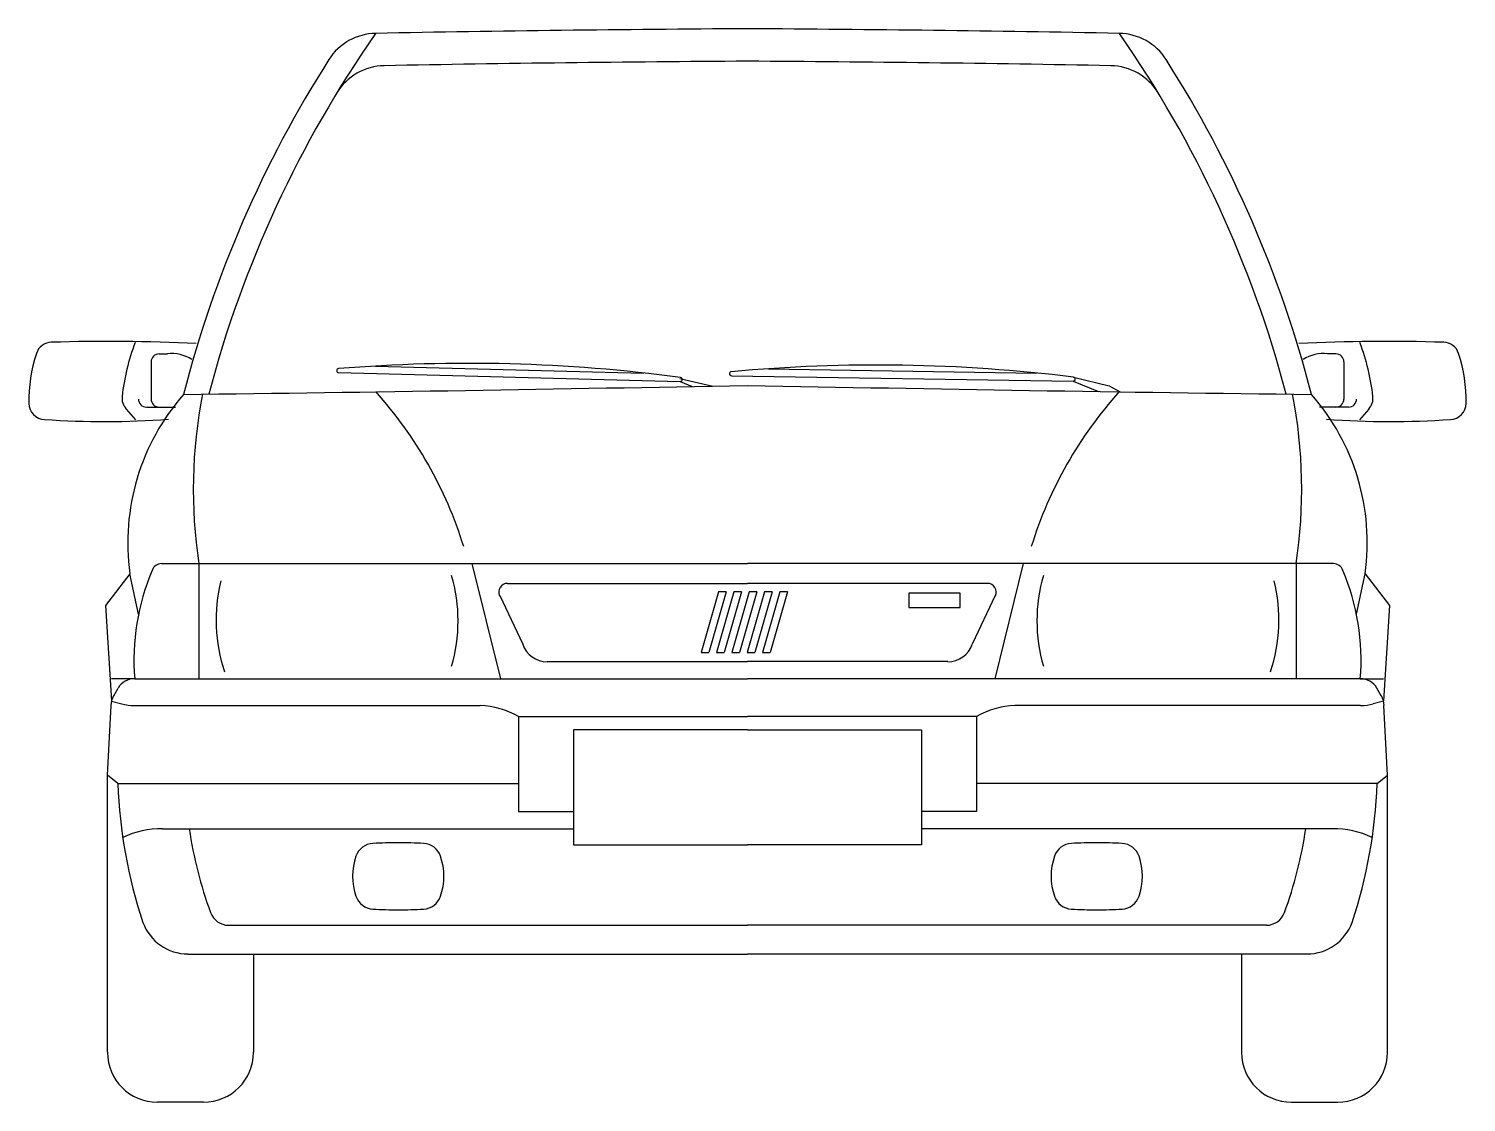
# Model space of a CAD drawing. Extents: x -0.24 to 1.72, y 0 to 1.46.
import ezdxf

# ---------------------------------------------------------------- set-up
doc = ezdxf.new("R2010")
doc.units = 0
doc.header["$MEASUREMENT"] = 0
doc.layers.get('0').update_dxf_attribs({"linetype": 'CONTINUOUS'})

msp = doc.modelspace()

# ---------------------------------------------------------------- linework, layer by layer
for p, q in [((-0.0603, 1.0164), (-0.0491, 1.0164)), ((1.5383, 1.0164), (1.5271, 1.0164)), ((-0.0713, 1.0054), (-0.0713, 0.9551)), ((1.5493, 1.0054), (1.5493, 0.9551)), ((-0.0603, 0.9441), (-0.0382, 0.9441)), ((1.5383, 0.9441), (1.5162, 0.9441)), ((-0.0572, 0.7315), (0.739, 0.7315)), ((-0.0063, 0.7315), (-0.0063, 0.5752)), ((0.3647, 0.7315), (0.4032, 0.5752)), ((1.5352, 0.7315), (0.739, 0.7315)), ((1.1133, 0.7315), (1.0748, 0.5752)), ((1.4843, 0.7315), (1.4843, 0.5752)), ((-0.1001, 0.7178), (-0.133, 0.6747)), ((0.4128, 0.7047), (0.739, 0.7047)), ((1.0652, 0.7047), (0.739, 0.7047)), ((1.5781, 0.7178), (1.611, 0.6747)), ((0.4023, 0.688), (0.4337, 0.6221)), ((1.0757, 0.688), (1.0443, 0.6221)), ((-0.133, 0.6747), (-0.1249, 0.5452)), ((1.611, 0.6747), (1.6029, 0.5452)), ((0.4668, 0.5984), (0.739, 0.5984)), ((1.0112, 0.5984), (0.739, 0.5984)), ((-0.0935, 0.5752), (0.739, 0.5752)), ((1.5715, 0.5752), (0.739, 0.5752)), ((-0.1221, 0.552), (-0.1159, 0.5625)), ((1.6001, 0.552), (1.5939, 0.5625)), ((-0.1307, 0.4443), (-0.1257, 0.5387)), ((1.6087, 0.4443), (1.6037, 0.5387)), ((-0.1165, 0.4327), (-0.1307, 0.4443)), ((-0.1305, 0.0678), (-0.1305, 0.4442)), ((-0.1165, 0.4327), (0.4279, 0.4327)), ((0.4279, 0.4327), (0.4279, 0.3949)), ((1.5945, 0.4327), (1.0501, 0.4327)), ((1.0501, 0.4327), (1.0501, 0.3949)), ((1.5945, 0.4327), (1.6087, 0.4443)), ((1.6085, 0.0678), (1.6085, 0.4442)), ((0.4279, 0.3949), (0.5024, 0.3949)), ((1.0501, 0.3949), (0.9756, 0.3949)), ((-0.0212, 0.2013), (0.739, 0.2013)), ((0.0678, 0.2013), (0.0678, 0.0678)), ((1.4992, 0.2013), (0.739, 0.2013)), ((1.4102, 0.2013), (1.4102, 0.0678)), ((0, 0), (-0.0628, 0)), ((1.478, 0), (1.5408, 0))]:
    msp.add_line(p, q)
at = {"color": 9}
for p, q in [((0.2338, 0.9998), (0.5979, 0.9904)), ((0.7674, 0.9961), (1.1316, 0.9903)), ((0.1835, 0.9909), (0.6477, 0.9789)), ((0.647, 0.983), (0.692, 0.9727)), ((0.6477, 0.9789), (0.6637, 0.9722)), ((0.7172, 0.9867), (1.1815, 0.9793)), ((1.1815, 0.9793), (1.2157, 0.9653)), ((1.1818, 0.9848), (1.2304, 0.9729)), ((1.2304, 0.9729), (1.2454, 0.9649)), ((-0.1053, 0.9415), (-0.0924, 0.9268)), ((-0.0775, 0.9441), (-0.0603, 0.9441)), ((1.5555, 0.9441), (1.5383, 0.9441)), ((1.5833, 0.9415), (1.5704, 0.9268)), ((-0.0883, 0.6628), (-0.1001, 0.7178)), ((1.5663, 0.6628), (1.5781, 0.7178)), ((0.6998, 0.693), (0.6762, 0.6106)), ((0.7102, 0.693), (0.6866, 0.6106)), ((0.7206, 0.693), (0.697, 0.6106)), ((0.7102, 0.693), (0.6998, 0.693)), ((0.731, 0.693), (0.7074, 0.6106)), ((0.7413, 0.693), (0.7177, 0.6106)), ((0.731, 0.693), (0.7206, 0.693)), ((0.7517, 0.693), (0.7281, 0.6106)), ((0.7621, 0.693), (0.7385, 0.6106)), ((0.7517, 0.693), (0.7413, 0.693)), ((0.7725, 0.693), (0.7489, 0.6106)), ((0.7828, 0.693), (0.7592, 0.6106)), ((0.7725, 0.693), (0.7621, 0.693)), ((0.7932, 0.693), (0.7696, 0.6106)), ((0.7932, 0.693), (0.7828, 0.693)), ((0.6762, 0.6106), (0.6866, 0.6106)), ((0.697, 0.6106), (0.7074, 0.6106)), ((0.7177, 0.6106), (0.7281, 0.6106)), ((0.7385, 0.6106), (0.7489, 0.6106)), ((0.7592, 0.6106), (0.7696, 0.6106)), ((-0.0935, 0.5752), (-0.1249, 0.5752)), ((1.5715, 0.5752), (1.6029, 0.5752)), ((-0.125, 0.5448), (-0.1111, 0.541)), ((-0.094, 0.5387), (0.3759, 0.5387)), ((1.572, 0.5387), (1.1021, 0.5387)), ((1.603, 0.5448), (1.5891, 0.541)), ((0.4279, 0.5238), (0.739, 0.5238)), ((0.4279, 0.5238), (0.4279, 0.4327)), ((1.0501, 0.5238), (0.739, 0.5238)), ((1.0501, 0.5238), (1.0501, 0.4327)), ((0.739, 0.5059), (0.5024, 0.5059)), ((0.5024, 0.5059), (0.5024, 0.3494)), ((0.739, 0.5059), (0.9756, 0.5059)), ((0.9756, 0.5059), (0.9756, 0.3494)), ((-0.0558, 0.3715), (0.5024, 0.3715)), ((1.5338, 0.3715), (0.9756, 0.3715)), ((0.5024, 0.3494), (0.739, 0.3494)), ((0.9756, 0.3494), (0.739, 0.3494)), ((0.034, 0.2404), (0.739, 0.2404)), ((1.444, 0.2404), (0.739, 0.2404))]:
    msp.add_line(p, q, dxfattribs=at)
msp.add_lwpolyline([(0.9581, 0.6912), (0.9581, 0.6719), (1.0279, 0.6719), (1.0279, 0.6912)], close=True, dxfattribs=at)
for centre, radius, start, end in [((1.4997, 0.5684), 1.5436, 145.0961, 165.2379), ((0.2352, 1.3745), 0.0772, 91.0583, 147.4808), ((0.9809, -38.3919), 39.8506, 90.34784, 91.07423), ((0.4971, -38.3919), 39.8506, 88.92577, 89.65216), ((1.2428, 1.3745), 0.0772, 32.5192, 88.9417), ((-0.0217, 0.5684), 1.5436, 14.7621, 34.9039), ((1.4997, 0.5684), 1.5767, 147.4808, 165.5706), ((0.2469, 1.3306), 0.0772, 91.0431, 148.6826), ((0.9809, -38.3731), 39.7877, 90.34837, 91.05914), ((0.4971, -38.3731), 39.7877, 88.94086, 89.65163), ((1.2311, 1.3306), 0.0772, 31.3174, 88.9569), ((-0.0217, 0.5684), 1.5767, 14.4294, 32.5192), ((-0.0236, 0.9513), 0.2139, 162.118, 180.5819), ((-0.2062, 1.0102), 0.022, 91.8278, 162.118), ((-0.1312, -1.4016), 2.4349, 87.1457, 91.7805), ((-0.0603, 1.0054), 0.011, 90, 180), ((-0.0431, 0.967), 0.0498, 56.7195, 96.9131), ((1.6092, -1.4016), 2.4349, 88.2195, 92.8543), ((1.5211, 0.967), 0.0498, 83.0869, 123.2805), ((1.5383, 1.0054), 0.011, 0, 90), ((1.6842, 1.0102), 0.022, 17.882, 88.1722), ((1.5016, 0.9513), 0.2139, 359.4181, 17.882), ((0.2027, 0.7599), 0.3057, 138.7912, 187.9145), ((-1.3803, 108.6362), 107.6834, 270.719902, 271.127679), ((2.8583, 108.6362), 107.6834, 268.872321, 269.280098), ((1.2753, 0.7599), 0.3057, 352.0855, 41.2088), ((-0.2154, 0.9493), 0.022, 180.5819, 268.589), ((-0.0603, 0.9551), 0.011, 180, 270), ((1.5383, 0.9551), 0.011, 270, 0), ((1.6934, 0.9493), 0.022, 271.411, 359.4181), ((-0.1342, 2.1286), 1.2041, 266.1035, 274.1175), ((1.6122, 2.1286), 1.2041, 265.8825, 273.8965), ((-0.0572, 0.7185), 0.013, 90, 163.005), ((1.5352, 0.7185), 0.013, 16.995, 90), ((0.2141, 0.6009), 0.3087, 156.8391, 184.7747), ((0.4128, 0.693), 0.0117, 90, 205.4957), ((1.0652, 0.693), 0.0117, 334.5043, 90), ((1.2639, 0.6009), 0.3087, 355.2253, 23.1609), ((0.4668, 0.6334), 0.0351, 198.8351, 270), ((1.0112, 0.6334), 0.0351, 270, 341.1649), ((-0.0935, 0.5492), 0.0261, 90, 149.3079), ((1.5715, 0.5492), 0.0261, 30.6921, 90), ((-0.0997, 0.5387), 0.0261, 149.3079, 180), ((1.5777, 0.5387), 0.0261, 0, 30.6921), ((0.5576, 0.4574), 0.6745, 182.0945, 198.4221), ((0.9204, 0.4574), 0.6745, 341.5779, 357.9055), ((-0.0212, 0.2665), 0.0651, 199.9564, 270), ((1.4992, 0.2665), 0.0651, 270, 340.0436), ((-0.0628, 0.0678), 0.0678, 180, 270), ((0, 0.0678), 0.0678, 270, 360), ((1.478, 0.0678), 0.0678, 180, 270), ((1.5408, 0.0678), 0.0678, 270, 0)]:
    msp.add_arc(centre, radius, start, end)
for centre, radius, start, end in [((0.1903, 0.9243), 0.303, 159.2427, 173.4975), ((1.2877, 0.9243), 0.303, 6.5025, 20.7573), ((0.1836, 0.9936), 0.00272, 94.6041, 268.5257), ((0.3599, -1.1778), 2.1813, 82.408, 94.6435), ((0.9151, -1.1801), 2.1813, 82.976, 95.2116), ((0.6478, 0.9817), 0.00272, 268.5257, 82.4474), ((0.7172, 0.9894), 0.00272, 95.1722, 269.0938), ((1.1815, 0.9821), 0.00272, 269.0938, 83.0155), ((-0.0888, 0.9561), 0.022, 173.4975, 221.5349), ((0.6562, 0.8327), 0.6702, 168.912, 188.6859), ((-0.1844, 0.5881), 0.5631, 17.2308, 42.0256), ((1.6624, 0.5881), 0.5631, 137.9744, 162.7692), ((0.8218, 0.8327), 0.6702, 351.3141, 11.088), ((1.5668, 0.9561), 0.022, 318.4651, 6.5025), ((-0.0775, 0.9551), 0.011, 180, 270), ((1.5555, 0.9551), 0.011, 270, 0), ((0.2394, 0.6556), 0.2224, 166.3881, 198.5964), ((0.1234, 0.6538), 0.2224, 343.8959, 16.1041), ((1.3546, 0.6538), 0.2224, 163.8959, 196.1041), ((1.2386, 0.6556), 0.2224, 341.4036, 13.6119), ((-0.094, 0.6038), 0.0651, 254.7215, 270), ((0.3721, 0.4267), 0.1121, 60.1027, 88.0515), ((1.1059, 0.4267), 0.1121, 91.9485, 119.8973), ((1.572, 0.6038), 0.0651, 270, 285.2785), ((-0.0558, 0.2412), 0.1303, 90, 114.5074), ((0.5576, 0.4574), 0.5834, 188.4658, 200.0356), ((0.9204, 0.4574), 0.5834, 339.9644, 351.5342), ((1.5338, 0.2412), 0.1303, 65.4926, 90), ((0.2645, -0.2615), 0.6139, 90, 93.2181), ((0.2645, -0.2615), 0.6139, 86.7819, 90), ((1.2135, -0.2615), 0.6139, 90, 93.2181), ((1.2135, -0.2615), 0.6139, 86.7819, 90), ((0.2857, 0.3069), 0.0832, 160.9555, 199.0445), ((0.2315, 0.3256), 0.0259, 93.2181, 160.9555), ((0.2975, 0.3256), 0.0259, 19.0445, 86.7819), ((0.2433, 0.3069), 0.0832, 340.9555, 19.0445), ((1.2347, 0.3069), 0.0832, 160.9555, 199.0445), ((1.1805, 0.3256), 0.0259, 93.2181, 160.9555), ((1.2465, 0.3256), 0.0259, 19.0445, 86.7819), ((1.1923, 0.3069), 0.0832, 340.9555, 19.0445), ((0.2315, 0.2882), 0.0259, 199.0445, 266.7819), ((0.2975, 0.2882), 0.0259, 273.2181, 340.9555), ((1.1805, 0.2882), 0.0259, 199.0445, 266.7819), ((1.2465, 0.2882), 0.0259, 273.2181, 340.9555), ((0.034, 0.2665), 0.0261, 200.0356, 270), ((0.2645, 0.8753), 0.6139, 266.7819, 270), ((0.2645, 0.8753), 0.6139, 270, 273.2181), ((1.2135, 0.8753), 0.6139, 266.7819, 270), ((1.2135, 0.8753), 0.6139, 270, 273.2181), ((1.444, 0.2665), 0.0261, 270, 339.9644)]:
    msp.add_arc(centre, radius, start, end, dxfattribs=at)

doc.saveas('drawing.dxf')
